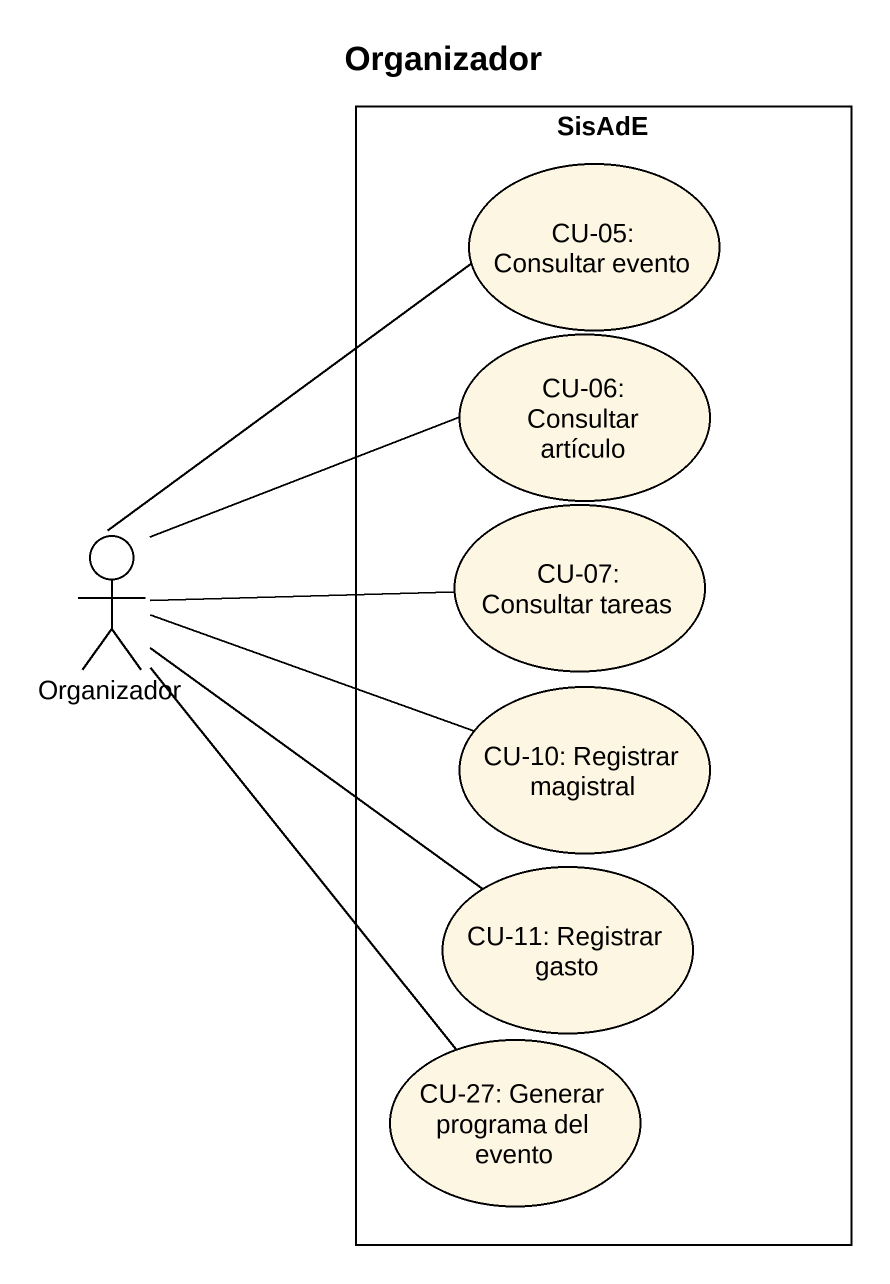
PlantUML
@startuml
title Organizador
rectangle SisAdE {
  usecase "CU-05: Consultar evento" as CU_05_Consultar_evento
  usecase "CU-06: Consultar artículo" as CU_06_Consultar_artículo
  usecase "CU-07: Consultar tareas" as CU_07_Consultar_tareas
  usecase "CU-10: Registrar magistral" as CU_10_Registrar_magistral
  usecase "CU-11: Registrar gasto" as CU_11_Registrar_gasto
  usecase "CU-27: Generar programa del evento" as CU_27_Generar_programa_del
}
actor Organizador
Organizador -up- CU_05_Consultar_evento
Organizador -right- CU_06_Consultar_artículo
Organizador -right- CU_07_Consultar_tareas
Organizador -right- CU_10_Registrar_magistral
Organizador -- CU_11_Registrar_gasto
Organizador -- CU_27_Generar_programa_del
@enduml
